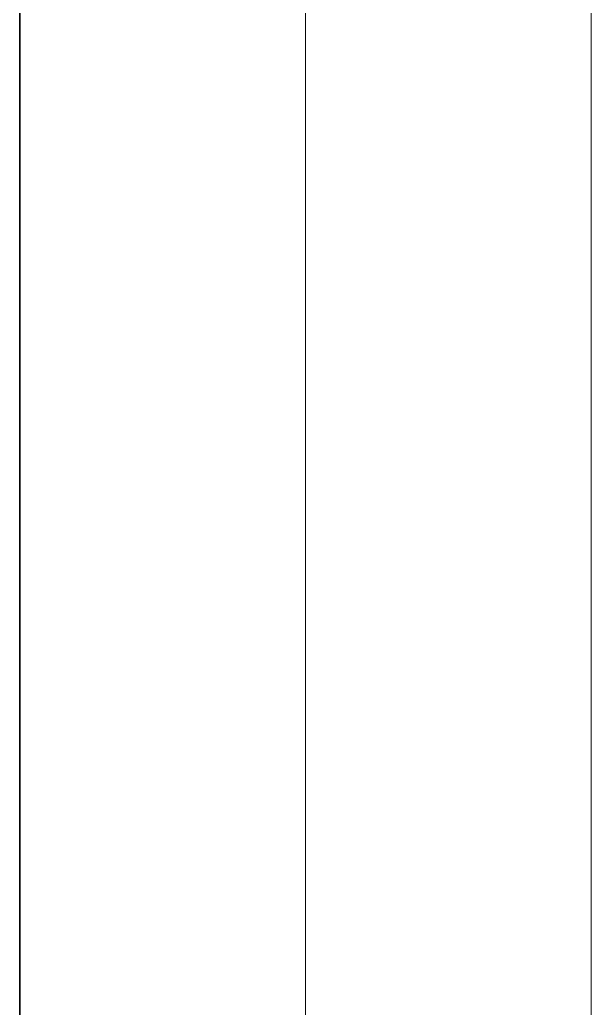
# Model space of a CAD drawing. Header units: millimetres. Extents: x -23600 to 58751, y -29611 to 36794.
# Drawn here: x 8153.4 to 8184.4, y 22224.6 to 22278.2 of the extents above; entities that cross this region are included whole.
import ezdxf

# ---------------------------------------------------------------- set-up
doc = ezdxf.new("R2010")
doc.units = ezdxf.units.MM
for name, color, linetype, lineweight in [('A-GLAZ-CWMG', 51, 'Continuous', 9), ('A-WALL', 113, 'Continuous', 9), ('A-WALL-PATT', 111, 'Continuous', 25), ('I-WALL', 2, 'Continuous', 9)]:
    doc.layers.add(name, color=color, linetype=linetype, lineweight=lineweight)
pattern_1 = [(0, (0, 0), (812.8, 203.2), [33.528, -576.072, 33.528, -576.072, -3251.2]), (0, (0, 0), (812.8, 203.2), [-1219.2, 33.528, -1185.672, 33.528, -576.072, -1422.4]), (0, (0, 0), (812.8, 203.2), [-3048, 33.528, -372.872, 33.528, -982.472]), (120, (304.8, 101.6), (-582.3764, 602.3054), [33.528, -576.072, 33.528, -576.072, -3251.2]), (120, (304.8, 101.6), (-582.3764, 602.3054), [-1219.2, 33.528, -1185.672, 33.528, -576.072, -1422.4]), (120, (304.8, 101.6), (-582.3764, 602.3054), [-3048, 33.528, -372.872, 33.528, -982.472]), (240, (406.4, 508), (-230.4236, -805.5054), [33.528, -576.072, 33.528, -576.072, -3251.2]), (240, (406.4, 508), (-230.4236, -805.5054), [-1219.2, 33.528, -1185.672, 33.528, -576.072, -1422.4]), (240, (406.4, 508), (-230.4236, -805.5054), [-3048, 33.528, -372.872, 33.528, -982.472])]

# ---------------------------------------------------------------- blocks, each defined once
blk = doc.blocks.new('Rectangular Mullion - 50 x 150mm-195429-01 - Entry Level')
at = {"layer": 'A-GLAZ-CWMG', "lineweight": 25}
blk.add_line((0, -75), (0, 75), dxfattribs=at)

msp = doc.modelspace()

# ---------------------------------------------------------------- hatches: boundary and pattern name
at = {"layer": 'A-WALL-PATT', "lineweight": 9}
h = msp.add_hatch(dxfattribs=at)
h.set_pattern_fill('FP_2', color=256, style=0, pattern_type=2)
h.set_pattern_definition(pattern_1)
h.paths.add_polyline_path([(8153.351, 22201.541), (8168.851, 22201.541), (8168.851, 29474.041), (8153.351, 29474.041), (8153.351, 22324.541)], flags=0)
h.paths.add_polyline_path([(8168.851, 30389.041), (8168.851, 30489.041), (8153.351, 30489.041), (8153.351, 30389.041)], flags=0)
h = msp.add_hatch(dxfattribs=at)
h.set_pattern_fill('FP_2', color=256, style=0, pattern_type=2)
h.set_pattern_definition(pattern_1)
h.paths.add_polyline_path([(8168.851, 22201.541), (8184.351, 22201.541), (8184.351, 29474.041), (8168.851, 29474.041), (8168.851, 22324.541)], flags=0)
h.paths.add_polyline_path([(8184.351, 30389.041), (8184.351, 30489.041), (8168.851, 30489.041), (8168.851, 30389.041)], flags=0)

# ---------------------------------------------------------------- linework, layer by layer
at = {"layer": 'A-WALL'}
for p, q in [((8168.851, 22201.541), (8168.851, 29474.041)), ((8184.351, 22201.541), (8184.351, 29474.041))]:
    msp.add_line(p, q, dxfattribs=at)
at = {"layer": 'I-WALL', "lineweight": 25}
msp.add_line((8153.351, 29474.041), (8153.351, 22186.041), dxfattribs=at)

# ---------------------------------------------------------------- block references
at = {"layer": 'A-GLAZ-CWMG'}
msp.add_blockref('Rectangular Mullion - 50 x 150mm-195429-01 - Entry Level', (8153.351, 22255.291), dxfattribs=at)

doc.saveas('drawing.dxf')
